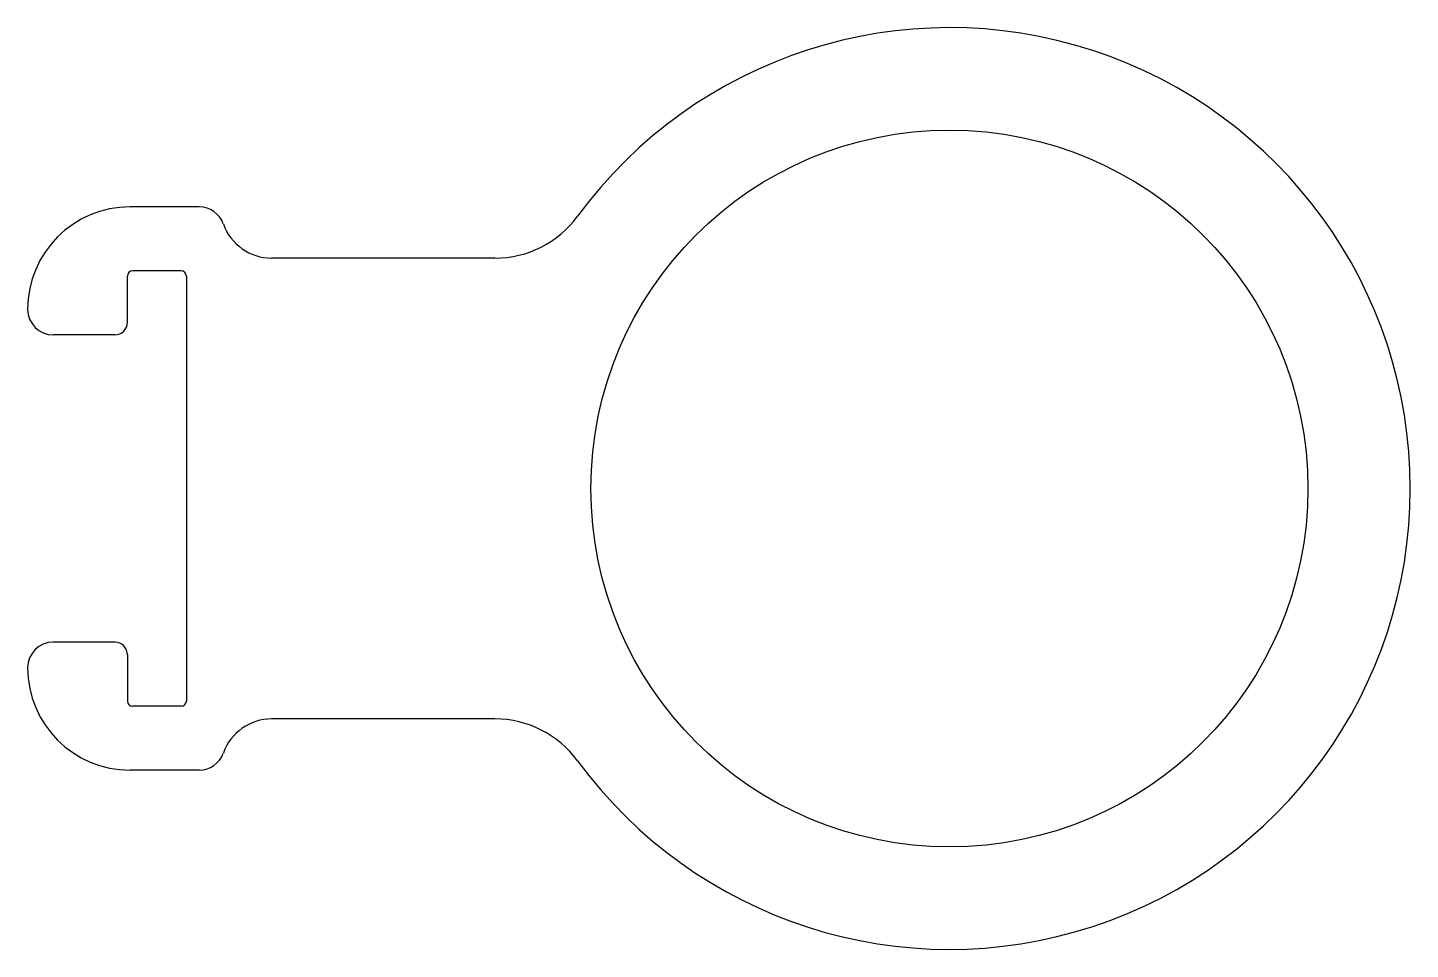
# Model space of a CAD drawing. Extents: x 2179.3 to 2206.3, y 2730.6 to 2748.6.
import ezdxf

# ---------------------------------------------------------------- set-up
doc = ezdxf.new("R2010")
doc.units = 0
doc.layers.get('0').update_dxf_attribs({"linetype": 'CONTINUOUS'})

msp = doc.modelspace()

# ---------------------------------------------------------------- linework, layer by layer
for p, q in [((2182.688, 2745.067), (2181.338, 2745.067)), ((2188.464, 2744.067), (2184.103, 2744.067)), ((2182.338, 2743.817), (2181.388, 2743.817)), ((2181.288, 2742.817), (2181.288, 2743.717)), ((2182.438, 2743.717), (2182.438, 2735.417)), ((2181.038, 2742.567), (2179.838, 2742.567)), ((2181.038, 2736.567), (2179.838, 2736.567)), ((2181.288, 2736.317), (2181.288, 2735.417)), ((2182.338, 2735.317), (2181.388, 2735.317)), ((2188.464, 2735.067), (2184.103, 2735.067)), ((2182.688, 2734.067), (2181.338, 2734.067))]:
    msp.add_line(p, q)
msp.add_circle((2197.338, 2739.567), 7)
for centre, radius, start, end in [((2197.338, 2739.567), 9, 216.2215, 143.7785), ((2181.338, 2743.067), 2, 90, 180), ((2182.688, 2744.567), 0.5, 19.4712, 90), ((2188.464, 2746.067), 2, 270, 323.7785), ((2184.103, 2745.067), 1, 199.4712, 270), ((2181.388, 2743.717), 0.1, 90, 180), ((2182.338, 2743.717), 0.1, 0, 90), ((2179.838, 2743.067), 0.5, 180, 270), ((2181.038, 2742.817), 0.25, 270, 0), ((2179.838, 2736.067), 0.5, 90, 180), ((2181.038, 2736.317), 0.25, 0, 90), ((2181.338, 2736.067), 2, 180, 270), ((2181.388, 2735.417), 0.1, 180, 270), ((2182.338, 2735.417), 0.1, 270, 0), ((2184.103, 2734.067), 1, 90, 160.5288), ((2188.464, 2733.067), 2, 36.2215, 90), ((2182.688, 2734.567), 0.5, 270, 340.5288)]:
    msp.add_arc(centre, radius, start, end)

doc.saveas('drawing.dxf')
